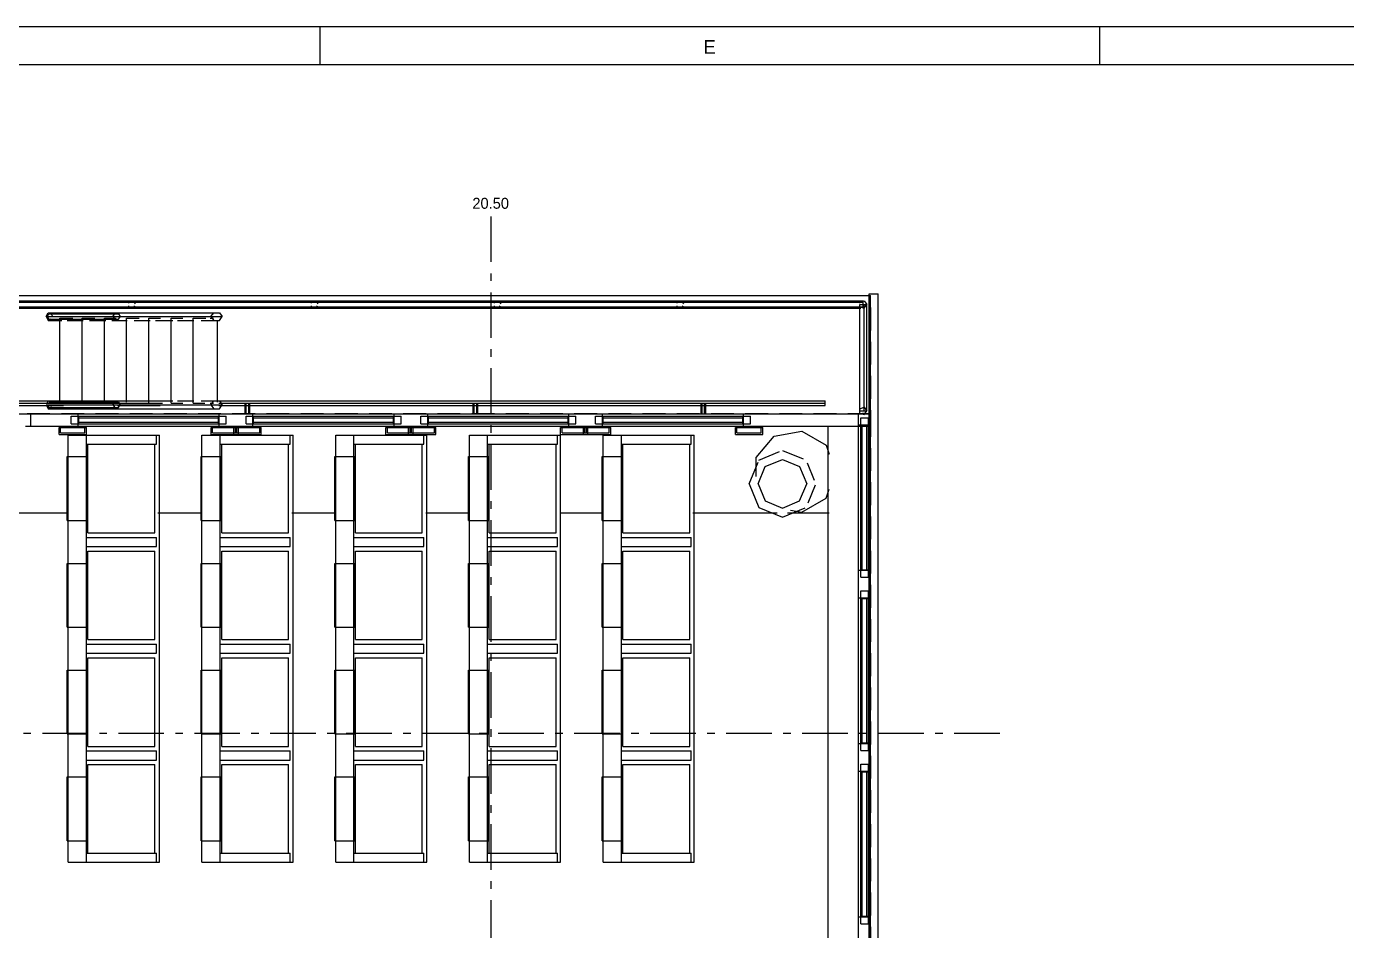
# Model space of a CAD drawing. Extents: x 5 to 836, y 5 to 589.
# Drawn here: x 381.9 to 555.6, y 470 to 589 of the extents above; entities that cross this region are included whole.
import ezdxf
from ezdxf.enums import TextEntityAlignment as Align

# ---------------------------------------------------------------- set-up
doc = ezdxf.new("R2010")
doc.units = 0
doc.linetypes.add('CENTER', pattern=[10, 6, -1.5, 1, -1.5])
doc.linetypes.add('DASHED', pattern=[4.5, 3, -1.5])
for name, color, linetype in [('CENTRE', 4, 'CENTER'), ('CUT', 7, 'CONTINUOUS'), ('DETAIL', 8, 'CONTINUOUS'), ('FRAME', 7, 'CONTINUOUS'), ('GA', 4, 'DASHED'), ('MARKING', 4, 'DASHED'), ('TEXT', 7, 'CONTINUOUS'), ('THIN', 7, 'CONTINUOUS')]:
    doc.layers.add(name, color=color, linetype=linetype)

msp = doc.modelspace()

# ---------------------------------------------------------------- linework, layer by layer
at = {"layer": 'CENTRE'}
for p, q in [((443, 564), (443, 377)), ((24, 496), (510, 496))]:
    msp.add_line(p, q, dxfattribs=at)
at = {"layer": 'CUT'}
for p, q in [((393.27, 550.8), (393.52, 551.15)), ((393.27, 550.8), (393.52, 550.45)), ((393.52, 551.15), (394.02, 551.15)), ((394.02, 551.15), (394.26, 550.8)), ((394.02, 550.45), (394.27, 550.8)), ((406.18, 550.8), (406.55, 551.32)), ((406.18, 550.8), (406.55, 550.28)), ((406.55, 551.32), (407.29, 551.32)), ((407.29, 551.32), (407.67, 550.8)), ((407.29, 550.28), (407.67, 550.8)), ((393.52, 550.45), (394.02, 550.45)), ((406.55, 550.28), (407.29, 550.28)), ((393.27, 539.2), (393.52, 539.55)), ((393.27, 539.2), (393.52, 538.85)), ((393.52, 539.55), (394.02, 539.55)), ((393.52, 538.85), (394.02, 538.85)), ((394.02, 539.55), (394.26, 539.2)), ((394.02, 538.85), (394.26, 539.2)), ((406.18, 539.2), (406.55, 539.72)), ((406.18, 539.2), (406.55, 538.68)), ((406.55, 539.72), (407.29, 539.72)), ((406.55, 538.68), (407.29, 538.68)), ((407.29, 539.72), (407.67, 539.2)), ((407.29, 538.68), (407.67, 539.2)), ((382.48, 538), (388.72, 538)), ((382.48, 536.4), (382.48, 538)), ((387.8, 537.7), (388.8, 537.7)), ((387.8, 536.7), (387.8, 537.7)), ((388.72, 536.4), (388.72, 538)), ((388.8, 536.7), (388.8, 537.7)), ((388.8, 537.5), (407.2, 537.5)), ((388.8, 536.9), (407.2, 536.9)), ((407.2, 536.7), (407.2, 537.7)), ((407.2, 537.7), (408.2, 537.7)), ((407.28, 538), (411.72, 538)), ((407.28, 536.4), (407.28, 538)), ((408.2, 536.7), (408.2, 537.7)), ((410.8, 537.7), (411.8, 537.7)), ((410.8, 536.7), (410.8, 537.7)), ((411.72, 536.4), (411.72, 538)), ((411.8, 536.7), (411.8, 537.7)), ((411.8, 537.5), (430.2, 537.5)), ((411.8, 536.9), (430.2, 536.9)), ((430.2, 536.7), (430.2, 537.7)), ((430.2, 537.7), (431.2, 537.7)), ((430.28, 538), (434.72, 538)), ((430.28, 536.4), (430.28, 538)), ((431.2, 536.7), (431.2, 537.7)), ((433.8, 537.7), (434.8, 537.7)), ((433.8, 536.7), (433.8, 537.7)), ((434.72, 536.4), (434.72, 538)), ((434.8, 536.7), (434.8, 537.7)), ((434.8, 537.5), (453.2, 537.5)), ((434.8, 536.9), (453.2, 536.9)), ((453.2, 536.7), (453.2, 537.7)), ((453.2, 537.7), (454.2, 537.7)), ((453.28, 538), (457.72, 538)), ((453.28, 536.4), (453.28, 538)), ((454.2, 536.7), (454.2, 537.7)), ((456.8, 537.7), (457.8, 537.7)), ((456.8, 536.7), (456.8, 537.7)), ((457.72, 536.4), (457.72, 538)), ((457.8, 536.7), (457.8, 537.7)), ((457.8, 537.5), (476.2, 537.5)), ((457.8, 536.9), (476.2, 536.9)), ((476.2, 536.7), (476.2, 537.7)), ((476.2, 537.7), (477.2, 537.7)), ((476.28, 538), (493, 538)), ((476.28, 536.4), (476.28, 538)), ((477.2, 536.7), (477.2, 537.7)), ((491.4, 536.58), (491.4, 538)), ((491.7, 537.5), (492.7, 537.5)), ((491.7, 536.5), (491.7, 537.5)), ((492.7, 536.5), (492.7, 537.5)), ((493, 536.4), (493, 538)), ((382.48, 536.4), (388.72, 536.4)), ((386.4, 536.3), (389.6, 536.3)), ((386.4, 535.5), (386.4, 536.3)), ((386.4, 535.5), (389.6, 535.5)), ((387.8, 536.7), (388.8, 536.7)), ((389.6, 535.5), (389.6, 536.3)), ((406.4, 536.3), (412.6, 536.3)), ((406.4, 535.5), (406.4, 536.3)), ((406.4, 535.5), (412.6, 535.5)), ((407.2, 536.7), (408.2, 536.7)), ((407.28, 536.4), (411.72, 536.4)), ((409.4, 535.5), (409.4, 536.3)), ((409.6, 535.5), (409.6, 536.3)), ((410.8, 536.7), (411.8, 536.7)), ((412.6, 535.5), (412.6, 536.3)), ((429.4, 536.3), (435.6, 536.3)), ((429.4, 535.5), (429.4, 536.3)), ((429.4, 535.5), (435.6, 535.5)), ((430.2, 536.7), (431.2, 536.7)), ((430.28, 536.4), (434.72, 536.4)), ((432.4, 535.5), (432.4, 536.3)), ((432.6, 535.5), (432.6, 536.3)), ((433.8, 536.7), (434.8, 536.7)), ((435.6, 535.5), (435.6, 536.3)), ((452.4, 536.3), (458.6, 536.3)), ((452.4, 535.5), (452.4, 536.3)), ((452.4, 535.5), (458.6, 535.5)), ((453.2, 536.7), (454.2, 536.7)), ((453.28, 536.4), (457.72, 536.4)), ((455.4, 535.5), (455.4, 536.3)), ((455.6, 535.5), (455.6, 536.3)), ((456.8, 536.7), (457.8, 536.7)), ((458.6, 535.5), (458.6, 536.3)), ((475.4, 536.3), (478.6, 536.3)), ((475.4, 535.5), (475.4, 536.3)), ((475.4, 535.5), (478.6, 535.5)), ((476.2, 536.7), (477.2, 536.7)), ((476.28, 536.4), (493, 536.4)), ((478.6, 535.5), (478.6, 536.3)), ((491.4, 536.58), (493, 536.58)), ((491.7, 536.5), (492.7, 536.5)), ((491.9, 517.5), (491.9, 536.5)), ((492.5, 517.5), (492.5, 536.5)), ((491.4, 513.78), (491.4, 517.42)), ((491.4, 517.42), (493, 517.42)), ((491.7, 517.5), (492.7, 517.5)), ((491.7, 516.5), (491.7, 517.5)), ((491.7, 516.5), (492.7, 516.5)), ((492.7, 516.5), (492.7, 517.5)), ((493, 513.78), (493, 517.42)), ((491.7, 513.7), (491.7, 514.7)), ((491.7, 514.7), (492.7, 514.7)), ((492.7, 513.7), (492.7, 514.7)), ((491.4, 513.78), (493, 513.78)), ((491.7, 513.7), (492.7, 513.7)), ((491.9, 494.7), (491.9, 513.7)), ((492.5, 494.7), (492.5, 513.7)), ((491.4, 490.98), (491.4, 494.62)), ((491.4, 494.62), (493, 494.62)), ((491.7, 494.7), (492.7, 494.7)), ((491.7, 493.7), (491.7, 494.7)), ((491.7, 493.7), (492.7, 493.7)), ((492.7, 493.7), (492.7, 494.7)), ((493, 490.98), (493, 494.62)), ((491.7, 490.9), (491.7, 491.9)), ((491.7, 491.9), (492.7, 491.9)), ((492.7, 490.9), (492.7, 491.9)), ((491.4, 490.98), (493, 490.98)), ((491.7, 490.9), (492.7, 490.9)), ((491.9, 471.9), (491.9, 490.9)), ((492.5, 471.9), (492.5, 490.9)), ((491.4, 468.18), (491.4, 471.82)), ((491.4, 471.82), (493, 471.82)), ((491.7, 471.9), (492.7, 471.9)), ((491.7, 470.9), (491.7, 471.9)), ((491.7, 470.9), (492.7, 470.9)), ((492.7, 470.9), (492.7, 471.9)), ((493, 468.18), (493, 471.82))]:
    msp.add_line(p, q, dxfattribs=at)
at = {"layer": 'DETAIL'}
for p, q in [((227.46, 552.69), (492, 552.69)), ((228.3, 552.88), (492, 552.88)), ((333.83, 553.6), (493, 553.6)), ((395.38, 552.69), (395.94, 552.88)), ((395.38, 552.58), (395.38, 552.69)), ((395.94, 552.88), (396.22, 552.5)), ((419.44, 552.69), (420, 552.88)), ((419.44, 552.58), (419.44, 552.69)), ((420, 552.88), (420.27, 552.5)), ((443.49, 552.69), (444.05, 552.88)), ((443.49, 552.58), (443.49, 552.69)), ((444.05, 552.88), (444.33, 552.5)), ((467.54, 552.69), (468.1, 552.88)), ((467.54, 552.58), (467.54, 552.69)), ((468.1, 552.88), (468.38, 552.5)), ((491.6, 552.69), (492.15, 552.88)), ((491.6, 552.58), (491.6, 552.69)), ((492, 552.02), (492, 552.88)), ((492.15, 552.88), (492.5, 552.4)), ((492.8, 553.8), (494, 553.8)), ((492.8, 386.2), (492.8, 553.8)), ((493, 386.4), (493, 553.6)), ((494, 386.2), (494, 553.8)), ((216.12, 551.92), (491.72, 551.92)), ((226.34, 552.11), (492, 552.11)), ((384.52, 550.8), (384.76, 551.32)), ((384.52, 550.8), (407.67, 550.8)), ((384.52, 550.8), (384.76, 550.28)), ((384.68, 550.8), (384.84, 551.15)), ((384.68, 550.8), (384.84, 550.45)), ((384.76, 551.32), (407.29, 551.32)), ((384.84, 551.15), (394.02, 551.15)), ((385.16, 551.15), (385.27, 550.92)), ((385.24, 551.32), (385.34, 551.11)), ((395.38, 552.11), (395.38, 552.22)), ((395.38, 552.11), (395.94, 551.92)), ((395.94, 551.92), (396.15, 552.21)), ((419.44, 552.11), (419.44, 552.22)), ((419.44, 552.11), (420, 551.92)), ((420, 551.92), (420.2, 552.21)), ((443.49, 552.11), (443.49, 552.22)), ((443.49, 552.11), (444.05, 551.92)), ((444.05, 551.92), (444.26, 552.21)), ((467.54, 552.11), (467.54, 552.22)), ((467.54, 552.11), (468.1, 551.92)), ((468.1, 551.92), (468.31, 552.21)), ((491.6, 552.4), (492.5, 552.4)), ((491.6, 538.11), (491.6, 552.4)), ((491.6, 552.11), (492.15, 551.92)), ((492.15, 551.92), (492.5, 552.4)), ((492.15, 538.4), (492.15, 552.4)), ((492.5, 538.4), (492.5, 552.4)), ((384.76, 550.28), (386.57, 550.28)), ((384.84, 550.45), (394.02, 550.45)), ((385.16, 550.45), (385.22, 550.57)), ((385.24, 550.28), (385.29, 550.38)), ((386.32, 550.6), (387.99, 550.6)), ((386.32, 539.54), (386.32, 550.6)), ((387.27, 550.28), (389.37, 550.28)), ((389.25, 550.6), (390.92, 550.6)), ((389.25, 539.54), (389.25, 550.6)), ((390.21, 550.28), (392.36, 550.28)), ((392.17, 550.6), (393.7, 550.6)), ((392.17, 539.54), (392.17, 550.6)), ((393.14, 550.28), (395.15, 550.28)), ((395.09, 550.6), (396.76, 550.6)), ((395.09, 539.54), (395.09, 550.6)), ((396.07, 550.28), (398.17, 550.28)), ((398.02, 550.6), (399.55, 550.6)), ((398.02, 539.4), (398.02, 550.6)), ((398.87, 550.28), (401.15, 550.28)), ((400.94, 550.6), (402.47, 550.6)), ((400.94, 539.4), (400.94, 550.6)), ((401.8, 550.28), (403.94, 550.28)), ((403.86, 550.6), (405.53, 550.6)), ((403.86, 539.4), (403.86, 550.6)), ((404.88, 550.28), (407.29, 550.28)), ((406.09, 550.6), (406.51, 550.6)), ((407.06, 539.54), (407.06, 550.32)), ((229, 539.71), (401.19, 539.71)), ((229, 539.4), (399.79, 539.4)), ((229, 539.09), (386.77, 539.09)), ((384.52, 539.2), (407.67, 539.2)), ((384.52, 539.2), (384.76, 538.68)), ((384.66, 539.51), (384.76, 539.72)), ((384.68, 539.2), (384.84, 538.85)), ((384.76, 538.68), (407.29, 538.68)), ((384.84, 539.55), (394.02, 539.55)), ((384.84, 538.85), (394.02, 538.85)), ((385.16, 538.85), (385.22, 538.97)), ((385.24, 539.72), (385.34, 539.51)), ((385.24, 538.68), (385.29, 538.78)), ((393.91, 539.09), (399.51, 539.09)), ((400.94, 539.4), (402.47, 539.4)), ((401.8, 539.71), (403.94, 539.71)), ((403.86, 539.4), (405.39, 539.4)), ((404.88, 539.71), (487, 539.71)), ((406.09, 539.4), (406.51, 539.4)), ((407.21, 539.4), (487, 539.4)), ((407.21, 539.09), (487, 539.09)), ((410.68, 538), (410.68, 539.4)), ((410.84, 538), (410.84, 539.4)), ((411.16, 538), (411.16, 539.4)), ((411.32, 538), (411.32, 539.4)), ((440.68, 538), (440.68, 539.4)), ((440.84, 538), (440.84, 539.4)), ((441.16, 538), (441.16, 539.4)), ((441.32, 538), (441.32, 539.4)), ((470.68, 538), (470.68, 539.4)), ((470.84, 538), (470.84, 539.4)), ((471.16, 538), (471.16, 539.4)), ((471.32, 538), (471.32, 539.4)), ((487, 539.09), (487, 539.71)), ((491.6, 538.69), (492.15, 538.88)), ((492.15, 538.88), (492.5, 538.4)), ((382.48, 538), (493, 538)), ((382.48, 536.4), (382.48, 538)), ((387.8, 537.7), (408.2, 537.7)), ((387.8, 536.7), (387.8, 537.7)), ((388.72, 536.4), (388.72, 538)), ((388.8, 536.7), (388.8, 537.7)), ((388.8, 537.5), (407.2, 537.5)), ((388.8, 536.9), (407.2, 536.9)), ((407.2, 536.7), (407.2, 537.7)), ((407.28, 536.4), (407.28, 538)), ((408.2, 536.7), (408.2, 537.7)), ((410.8, 537.7), (431.2, 537.7)), ((410.8, 536.7), (410.8, 537.7)), ((411.72, 536.4), (411.72, 538)), ((411.8, 536.7), (411.8, 537.7)), ((411.8, 537.5), (430.2, 537.5)), ((411.8, 536.9), (430.2, 536.9)), ((430.2, 536.7), (430.2, 537.7)), ((430.28, 536.4), (430.28, 538)), ((431.2, 536.7), (431.2, 537.7)), ((433.8, 537.7), (454.2, 537.7)), ((433.8, 536.7), (433.8, 537.7)), ((434.72, 536.4), (434.72, 538)), ((434.8, 536.7), (434.8, 537.7)), ((434.8, 537.5), (453.2, 537.5)), ((434.8, 536.9), (453.2, 536.9)), ((453.2, 536.7), (453.2, 537.7)), ((453.28, 536.4), (453.28, 538)), ((454.2, 536.7), (454.2, 537.7)), ((456.8, 537.7), (477.2, 537.7)), ((456.8, 536.7), (456.8, 537.7)), ((457.72, 536.4), (457.72, 538)), ((457.8, 536.7), (457.8, 537.7)), ((457.8, 537.5), (476.2, 537.5)), ((457.8, 536.9), (476.2, 536.9)), ((476.2, 536.7), (476.2, 537.7)), ((476.28, 536.4), (476.28, 538)), ((477.2, 536.7), (477.2, 537.7)), ((491.4, 402), (491.4, 538)), ((491.6, 538.4), (492.5, 538.4)), ((491.6, 538.11), (492.15, 537.92)), ((491.7, 537.5), (492.7, 537.5)), ((491.7, 516.5), (491.7, 537.5)), ((492.15, 537.92), (492.5, 538.4)), ((492.7, 516.5), (492.7, 537.5)), ((382.48, 536.4), (491.47, 536.4)), ((386.2, 536.22), (389.8, 536.22)), ((386.2, 535.3), (386.2, 536.22)), ((386.2, 535.3), (389.8, 535.3)), ((386.4, 536.3), (389.6, 536.3)), ((386.4, 536.17), (386.4, 536.3)), ((387.4, 535.2), (399.4, 535.2)), ((387.4, 479), (387.4, 535.2)), ((387.8, 536.7), (408.2, 536.7)), ((389.6, 535.5), (389.6, 536.3)), ((389.8, 535.3), (389.8, 536.22)), ((389.8, 479), (389.8, 535.2)), ((399, 534), (399, 535.2)), ((399.4, 479), (399.4, 535.2)), ((405, 535.2), (417, 535.2)), ((405, 479), (405, 535.2)), ((406.2, 536.22), (412.8, 536.22)), ((406.2, 535.3), (406.2, 536.22)), ((406.2, 535.3), (412.8, 535.3)), ((406.4, 536.3), (412.6, 536.3)), ((406.4, 536.17), (406.4, 536.3)), ((407.4, 479), (407.4, 535.2)), ((409.2, 535.3), (409.2, 536.22)), ((409.4, 536.17), (409.4, 536.3)), ((409.6, 536.17), (409.6, 536.3)), ((409.8, 535.3), (409.8, 536.22)), ((410.8, 536.7), (431.2, 536.7)), ((412.6, 535.5), (412.6, 536.3)), ((412.8, 535.3), (412.8, 536.22)), ((416.6, 534), (416.6, 535.2)), ((417, 479), (417, 535.2)), ((422.6, 535.2), (434.6, 535.2)), ((422.6, 479), (422.6, 535.2)), ((425, 479), (425, 535.2)), ((429.2, 536.22), (435.8, 536.22)), ((429.2, 535.3), (429.2, 536.22)), ((429.2, 535.3), (435.8, 535.3)), ((429.4, 536.3), (435.6, 536.3)), ((429.4, 536.17), (429.4, 536.3)), ((432.2, 535.3), (432.2, 536.22)), ((432.4, 536.17), (432.4, 536.3)), ((432.6, 536.17), (432.6, 536.3)), ((432.8, 535.3), (432.8, 536.22)), ((433.8, 536.7), (454.2, 536.7)), ((434.2, 534), (434.2, 535.2)), ((434.6, 479), (434.6, 535.2)), ((435.6, 535.5), (435.6, 536.3)), ((435.8, 535.3), (435.8, 536.22)), ((440.2, 535.2), (452.2, 535.2)), ((440.2, 479), (440.2, 535.2)), ((442.6, 479), (442.6, 535.2)), ((451.8, 534), (451.8, 535.2)), ((452.2, 535.3), (452.2, 536.22)), ((452.2, 536.22), (458.8, 536.22)), ((452.2, 535.3), (458.8, 535.3)), ((452.2, 479), (452.2, 535.2)), ((452.4, 536.3), (458.6, 536.3)), ((452.4, 536.17), (452.4, 536.3)), ((455.2, 535.3), (455.2, 536.22)), ((455.4, 536.17), (455.4, 536.3)), ((455.6, 536.17), (455.6, 536.3)), ((455.8, 535.3), (455.8, 536.22)), ((456.8, 536.7), (477.2, 536.7)), ((457.8, 479), (457.8, 535.2)), ((457.8, 535.2), (469.8, 535.2)), ((458.6, 535.5), (458.6, 536.3)), ((458.8, 535.3), (458.8, 536.22)), ((460.2, 479), (460.2, 535.2)), ((469.4, 534), (469.4, 535.2)), ((469.8, 479), (469.8, 535.2)), ((475.2, 536.22), (478.8, 536.22)), ((475.2, 535.3), (475.2, 536.22)), ((475.2, 535.3), (478.8, 535.3)), ((475.4, 536.3), (478.6, 536.3)), ((475.4, 536.17), (475.4, 536.3)), ((478.6, 535.5), (478.6, 536.3)), ((478.8, 535.3), (478.8, 536.22)), ((480.3, 535.08), (483.94, 535.72)), ((483.94, 535.72), (487.14, 533.87)), ((487.4, 403.6), (487.4, 536.4)), ((491.4, 536.58), (493, 536.58)), ((491.7, 536.5), (492.7, 536.5)), ((491.9, 517.5), (491.9, 536.5)), ((492.5, 517.5), (492.5, 536.5)), ((492.86, 536.4), (493, 536.4)), ((389.8, 534), (399, 534)), ((390, 522.35), (390, 534)), ((398.8, 522.35), (398.8, 534)), ((407.4, 534), (416.6, 534)), ((407.6, 522.35), (407.6, 534)), ((416.4, 522.35), (416.4, 534)), ((425, 534), (434.2, 534)), ((425.2, 522.35), (425.2, 534)), ((434, 522.35), (434, 534)), ((442.6, 534), (451.8, 534)), ((442.8, 522.35), (442.8, 534)), ((451.6, 522.35), (451.6, 534)), ((460.2, 534), (469.4, 534)), ((460.4, 522.35), (460.4, 534)), ((469.2, 522.35), (469.2, 534)), ((477.93, 532.25), (480.3, 535.08)), ((487.14, 533.87), (487.56, 532.71)), ((387.28, 523.98), (387.28, 532.38)), ((387.28, 532.38), (389.92, 532.38)), ((389.92, 523.98), (389.92, 532.38)), ((404.88, 532.38), (407.52, 532.38)), ((404.88, 523.98), (404.88, 532.38)), ((407.52, 523.98), (407.52, 532.38)), ((422.48, 532.38), (425.12, 532.38)), ((422.48, 523.98), (422.48, 532.38)), ((425.12, 523.98), (425.12, 532.38)), ((440.08, 532.38), (442.72, 532.38)), ((440.08, 523.98), (440.08, 532.38)), ((442.72, 523.98), (442.72, 532.38)), ((457.68, 532.38), (460.32, 532.38)), ((457.68, 523.98), (457.68, 532.38)), ((460.32, 523.98), (460.32, 532.38)), ((477, 528.8), (478.19, 531.66)), ((477.93, 529.78), (477.93, 532.25)), ((478.29, 531.91), (481.03, 533.05)), ((479.14, 531.06), (481.4, 532)), ((481.4, 533.2), (484.14, 532.07)), ((481.4, 532), (483.66, 531.06)), ((478.2, 528.8), (479.14, 531.06)), ((483.66, 531.06), (484.6, 528.8)), ((484.67, 531.54), (485.59, 529.3)), ((477, 528.8), (478.29, 525.69)), ((478.2, 528.8), (479.14, 526.54)), ((483.66, 526.54), (484.6, 528.8)), ((484.77, 526.31), (485.75, 528.68)), ((479.14, 526.54), (481.4, 525.6)), ((481.4, 525.6), (483.66, 526.54)), ((483.94, 525.08), (487.14, 526.93)), ((487.14, 526.93), (487.56, 528.09)), ((356.09, 525), (387.31, 525)), ((399.21, 525), (404.95, 525)), ((416.85, 525), (422.59, 525)), ((434.48, 525), (440.08, 525)), ((452.12, 525), (457.72, 525)), ((469.62, 525), (480.68, 525)), ((478.29, 525.69), (481.4, 524.4)), ((481.4, 524.4), (484.39, 525.64)), ((482.08, 525), (487.54, 525)), ((482.46, 525.34), (483.94, 525.08)), ((492.86, 525), (493, 525)), ((387.28, 523.98), (389.92, 523.98)), ((404.88, 523.98), (407.52, 523.98)), ((422.48, 523.98), (425.12, 523.98)), ((440.08, 523.98), (442.72, 523.98)), ((457.68, 523.98), (460.32, 523.98)), ((389.8, 521.75), (399, 521.75)), ((390, 522.35), (398.8, 522.35)), ((399, 520.55), (399, 521.75)), ((407.4, 521.75), (416.6, 521.75)), ((407.6, 522.35), (416.4, 522.35)), ((416.6, 520.55), (416.6, 521.75)), ((425, 521.75), (434.2, 521.75)), ((425.2, 522.35), (434, 522.35)), ((434.2, 520.55), (434.2, 521.75)), ((442.6, 521.75), (451.8, 521.75)), ((442.8, 522.35), (451.6, 522.35)), ((451.8, 520.55), (451.8, 521.75)), ((460.2, 521.75), (469.4, 521.75)), ((460.4, 522.35), (469.2, 522.35)), ((469.4, 520.55), (469.4, 521.75)), ((389.8, 520.55), (399, 520.55)), ((390, 508.3), (390, 519.95)), ((390, 519.95), (398.8, 519.95)), ((398.8, 508.3), (398.8, 519.95)), ((407.4, 520.55), (416.6, 520.55)), ((407.6, 519.95), (416.4, 519.95)), ((407.6, 508.3), (407.6, 519.95)), ((416.4, 508.3), (416.4, 519.95)), ((425, 520.55), (434.2, 520.55)), ((425.2, 519.95), (434, 519.95)), ((425.2, 508.3), (425.2, 519.95)), ((434, 508.3), (434, 519.95)), ((442.6, 520.55), (451.8, 520.55)), ((442.8, 519.95), (451.6, 519.95)), ((442.8, 508.3), (442.8, 519.95)), ((451.6, 508.3), (451.6, 519.95)), ((460.2, 520.55), (469.4, 520.55)), ((460.4, 519.95), (469.2, 519.95)), ((460.4, 508.3), (460.4, 519.95)), ((469.2, 508.3), (469.2, 519.95)), ((387.28, 509.93), (387.28, 518.32)), ((387.28, 518.32), (389.92, 518.32)), ((389.92, 509.93), (389.92, 518.32)), ((404.88, 518.32), (407.52, 518.32)), ((404.88, 509.93), (404.88, 518.32)), ((407.52, 509.93), (407.52, 518.32)), ((422.48, 518.32), (425.12, 518.32)), ((422.48, 509.93), (422.48, 518.32)), ((425.12, 509.93), (425.12, 518.32)), ((440.08, 518.32), (442.72, 518.32)), ((440.08, 509.93), (440.08, 518.32)), ((442.72, 509.93), (442.72, 518.32)), ((457.68, 518.32), (460.32, 518.32)), ((457.68, 509.93), (457.68, 518.32)), ((460.32, 509.93), (460.32, 518.32)), ((491.4, 517.42), (493, 517.42)), ((491.7, 517.5), (492.7, 517.5)), ((491.7, 516.5), (492.7, 516.5)), ((491.7, 493.7), (491.7, 514.7)), ((491.7, 514.7), (492.7, 514.7)), ((492.7, 493.7), (492.7, 514.7)), ((491.4, 513.78), (493, 513.78)), ((491.7, 513.7), (492.7, 513.7)), ((491.9, 494.7), (491.9, 513.7)), ((492.5, 494.7), (492.5, 513.7)), ((387.28, 509.93), (389.92, 509.93)), ((404.88, 509.93), (407.52, 509.93)), ((422.48, 509.93), (425.12, 509.93)), ((440.08, 509.93), (442.72, 509.93)), ((457.68, 509.93), (460.32, 509.93)), ((389.8, 507.7), (399, 507.7)), ((390, 508.3), (398.8, 508.3)), ((399, 506.5), (399, 507.7)), ((407.4, 507.7), (416.6, 507.7)), ((407.6, 508.3), (416.4, 508.3)), ((416.6, 506.5), (416.6, 507.7)), ((425, 507.7), (434.2, 507.7)), ((425.2, 508.3), (434, 508.3)), ((434.2, 506.5), (434.2, 507.7)), ((442.6, 507.7), (451.8, 507.7)), ((442.8, 508.3), (451.6, 508.3)), ((451.8, 506.5), (451.8, 507.7)), ((460.2, 507.7), (469.4, 507.7)), ((460.4, 508.3), (469.2, 508.3)), ((469.4, 506.5), (469.4, 507.7)), ((389.8, 506.5), (399, 506.5)), ((390, 494.25), (390, 505.9)), ((390, 505.9), (398.8, 505.9)), ((398.8, 494.25), (398.8, 505.9)), ((407.4, 506.5), (416.6, 506.5)), ((407.6, 505.9), (416.4, 505.9)), ((407.6, 494.25), (407.6, 505.9)), ((416.4, 494.25), (416.4, 505.9)), ((425, 506.5), (434.2, 506.5)), ((425.2, 505.9), (434, 505.9)), ((425.2, 494.25), (425.2, 505.9)), ((434, 494.25), (434, 505.9)), ((442.6, 506.5), (451.8, 506.5)), ((442.8, 505.9), (451.6, 505.9)), ((442.8, 494.25), (442.8, 505.9)), ((451.6, 494.25), (451.6, 505.9)), ((460.2, 506.5), (469.4, 506.5)), ((460.4, 505.9), (469.2, 505.9)), ((460.4, 494.25), (460.4, 505.9)), ((469.2, 494.25), (469.2, 505.9)), ((387.28, 495.88), (387.28, 504.28)), ((387.28, 504.28), (389.92, 504.28)), ((389.92, 495.88), (389.92, 504.28)), ((404.88, 504.28), (407.52, 504.28)), ((404.88, 495.88), (404.88, 504.28)), ((407.52, 495.88), (407.52, 504.28)), ((422.48, 504.28), (425.12, 504.28)), ((422.48, 495.88), (422.48, 504.28)), ((425.12, 495.88), (425.12, 504.28)), ((440.08, 504.28), (442.72, 504.28)), ((440.08, 495.88), (440.08, 504.28)), ((442.72, 495.88), (442.72, 504.28)), ((457.68, 504.28), (460.32, 504.28)), ((457.68, 495.88), (457.68, 504.28)), ((460.32, 495.88), (460.32, 504.28)), ((387.28, 495.88), (389.92, 495.88)), ((404.88, 495.88), (407.52, 495.88)), ((422.48, 495.88), (425.12, 495.88)), ((440.08, 495.88), (442.72, 495.88)), ((457.68, 495.88), (460.32, 495.88)), ((389.8, 493.65), (399, 493.65)), ((390, 494.25), (398.8, 494.25)), ((399, 492.45), (399, 493.65)), ((407.4, 493.65), (416.6, 493.65)), ((407.6, 494.25), (416.4, 494.25)), ((416.6, 492.45), (416.6, 493.65)), ((425, 493.65), (434.2, 493.65)), ((425.2, 494.25), (434, 494.25)), ((434.2, 492.45), (434.2, 493.65)), ((442.6, 493.65), (451.8, 493.65)), ((442.8, 494.25), (451.6, 494.25)), ((451.8, 492.45), (451.8, 493.65)), ((460.2, 493.65), (469.4, 493.65)), ((460.4, 494.25), (469.2, 494.25)), ((469.4, 492.45), (469.4, 493.65)), ((491.4, 494.62), (493, 494.62)), ((491.7, 494.7), (492.7, 494.7)), ((491.7, 493.7), (492.7, 493.7)), ((389.8, 492.45), (399, 492.45)), ((390, 491.85), (398.8, 491.85)), ((390, 480.2), (390, 491.85)), ((398.8, 480.2), (398.8, 491.85)), ((407.4, 492.45), (416.6, 492.45)), ((407.6, 491.85), (416.4, 491.85)), ((407.6, 480.2), (407.6, 491.85)), ((416.4, 480.2), (416.4, 491.85)), ((425, 492.45), (434.2, 492.45)), ((425.2, 491.85), (434, 491.85)), ((425.2, 480.2), (425.2, 491.85)), ((434, 480.2), (434, 491.85)), ((442.6, 492.45), (451.8, 492.45)), ((442.8, 491.85), (451.6, 491.85)), ((442.8, 480.2), (442.8, 491.85)), ((451.6, 480.2), (451.6, 491.85)), ((460.2, 492.45), (469.4, 492.45)), ((460.4, 491.85), (469.2, 491.85)), ((460.4, 480.2), (460.4, 491.85)), ((469.2, 480.2), (469.2, 491.85)), ((491.7, 470.9), (491.7, 491.9)), ((491.7, 491.9), (492.7, 491.9)), ((492.7, 470.9), (492.7, 491.9)), ((387.28, 490.23), (389.92, 490.23)), ((387.28, 481.83), (387.28, 490.23)), ((389.92, 481.83), (389.92, 490.23)), ((404.88, 490.23), (407.52, 490.23)), ((404.88, 481.83), (404.88, 490.23)), ((407.52, 481.83), (407.52, 490.23)), ((422.48, 490.23), (425.12, 490.23)), ((422.48, 481.83), (422.48, 490.23)), ((425.12, 481.83), (425.12, 490.23)), ((440.08, 490.23), (442.72, 490.23)), ((440.08, 481.83), (440.08, 490.23)), ((442.72, 481.83), (442.72, 490.23)), ((457.68, 490.23), (460.32, 490.23)), ((457.68, 481.83), (457.68, 490.23)), ((460.32, 481.83), (460.32, 490.23)), ((491.4, 490.98), (493, 490.98)), ((491.7, 490.9), (492.7, 490.9)), ((491.9, 471.9), (491.9, 490.9)), ((492.5, 471.9), (492.5, 490.9)), ((387.28, 481.83), (389.92, 481.83)), ((404.88, 481.83), (407.52, 481.83)), ((422.48, 481.83), (425.12, 481.83)), ((440.08, 481.83), (442.72, 481.83)), ((457.68, 481.83), (460.32, 481.83)), ((389.8, 480.2), (399, 480.2)), ((399, 479), (399, 480.2)), ((407.4, 480.2), (416.6, 480.2)), ((416.6, 479), (416.6, 480.2)), ((425, 480.2), (434.2, 480.2)), ((434.2, 479), (434.2, 480.2)), ((442.6, 480.2), (451.8, 480.2)), ((451.8, 479), (451.8, 480.2)), ((460.2, 480.2), (469.4, 480.2)), ((469.4, 479), (469.4, 480.2)), ((387.4, 479), (399.4, 479)), ((405, 479), (417, 479)), ((422.6, 479), (434.6, 479)), ((440.2, 479), (452.2, 479)), ((457.8, 479), (469.8, 479)), ((491.4, 471.82), (493, 471.82)), ((491.7, 471.9), (492.7, 471.9)), ((491.7, 470.9), (492.7, 470.9))]:
    msp.add_line(p, q, dxfattribs=at)
at = {"layer": 'FRAME'}
msp.add_line((10, 584), (831, 584), dxfattribs=at)
at = {"layer": 'GA'}
for p, q in [((223, 552), (493, 552)), ((493, 552), (493, 538)), ((493, 538), (223, 538)), ((363, 538), (493, 538)), ((493, 538), (493, 402))]:
    msp.add_line(p, q, dxfattribs=at)
at = {"layer": 'MARKING'}
for p, q in [((333.85, 552), (491.72, 552)), ((351.2, 538), (440.78, 538)), ((441.34, 538), (470.73, 538)), ((471.29, 538), (492, 538)), ((492, 538), (492, 538.14)), ((363.8, 536.4), (491.4, 536.4)), ((491.4, 536.26), (491.4, 536.4)), ((491.4, 513.73), (491.4, 517.65)), ((491.4, 490.92), (491.4, 494.84)), ((491.4, 468.11), (491.4, 472.03))]:
    msp.add_line(p, q, dxfattribs=at)
at = {"layer": 'THIN'}
for p, q in [((5, 589), (836, 589)), ((420.5, 589), (420.5, 584)), ((523.13, 589), (523.13, 584))]:
    msp.add_line(p, q, dxfattribs=at)

# ---------------------------------------------------------------- texts
at = {"layer": 'TEXT'}
for s, height, p in [('E', 1.8, (471.81, 585.4)), ('20.50', 1.44, (443, 565))]:
    msp.add_text(s, height=height, dxfattribs=at).set_placement(p, align=Align.CENTER)

doc.saveas('drawing.dxf')
